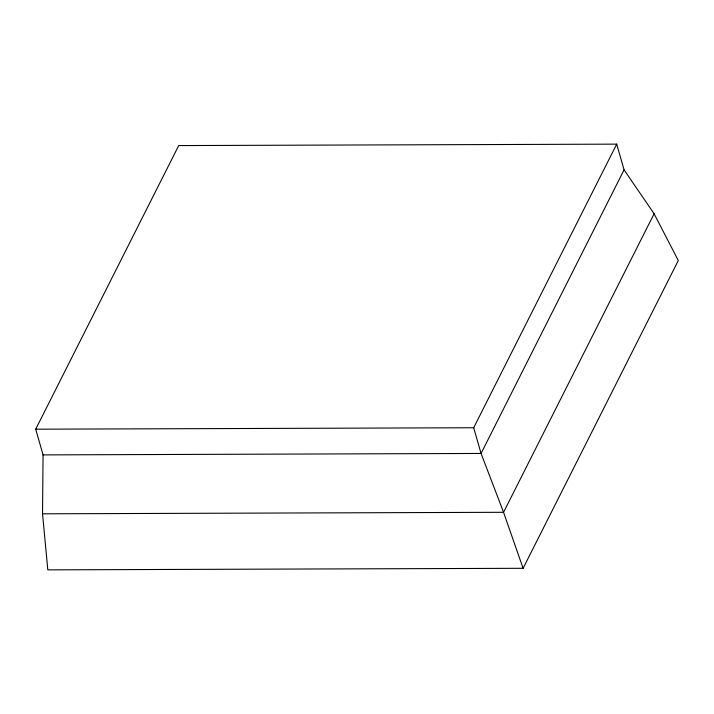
<?xml version="1.0" encoding="UTF-8"?>
<svg xmlns="http://www.w3.org/2000/svg" width="714" height="714" viewBox="0 0 714 714"><rect width="100%" height="100%" fill="white"/><g stroke="black" fill="none" stroke-linecap="round" stroke-linejoin="round"><path stroke-width="1.07" d="M42.528 513.812L43.072 454.898L35.7 429.194L178.714 145.576L616.7 144.139L624.072 169.843L654.104 213.754L678.3 260.53L523.103 568.299L47.811 569.861L42.528 513.812L503.557 512.295L654.104 213.754M523.103 568.299L503.557 512.295L481.058 453.452L473.685 427.748L616.7 144.139M624.072 169.843L481.058 453.452L43.072 454.898M35.7 429.194L473.685 427.748"/></g></svg>
